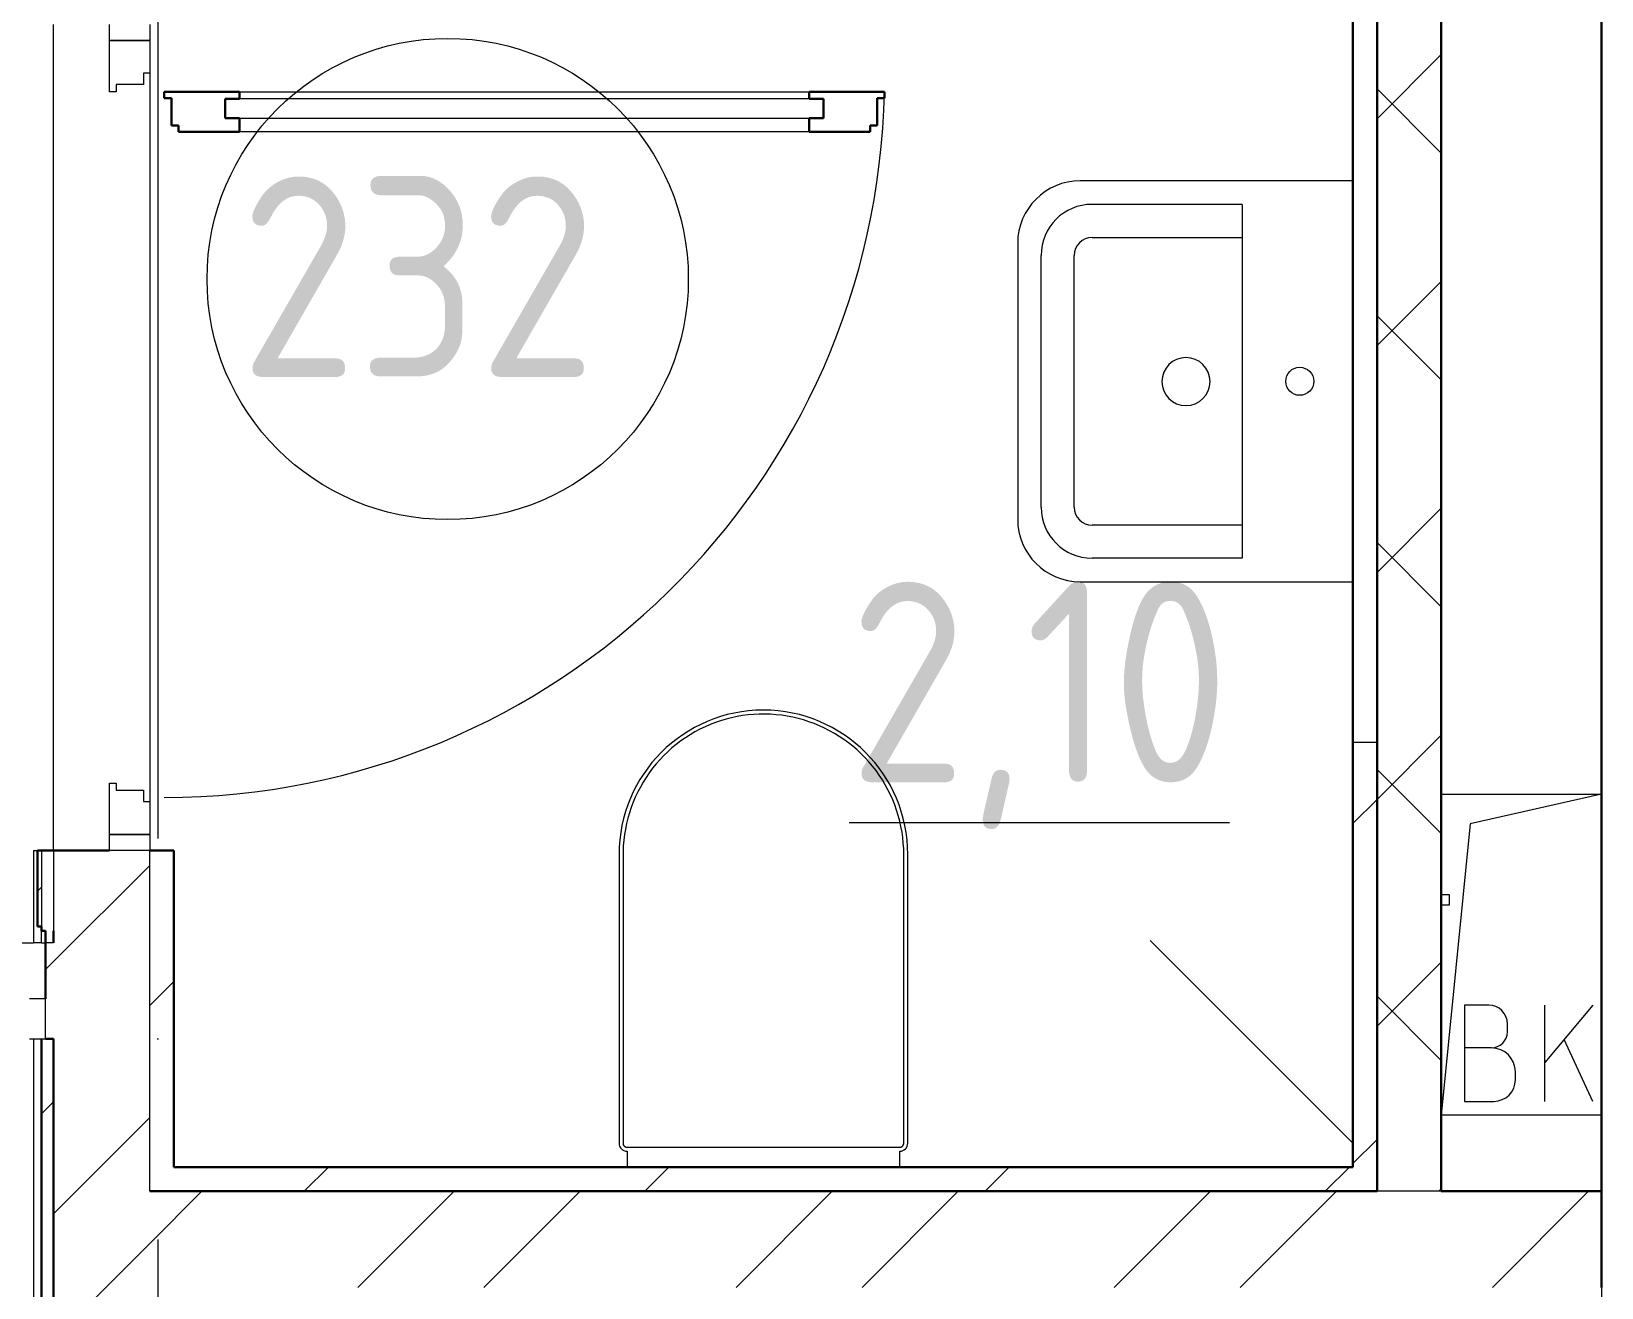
# Model space of a CAD drawing. Header units: millimetres. Extents: x -88595 to 880822, y -1054509 to -148035.
# Drawn here: x 300256 to 302213, y -245562 to -243996 of the extents above; entities that cross this region are included whole.
import ezdxf

# ---------------------------------------------------------------- set-up
doc = ezdxf.new("R2010")
doc.units = ezdxf.units.MM
doc.linetypes.add('ADSK_Линия сетки', pattern=[25, 20, -2.5, 0, -2.5])
for name, color, linetype, lineweight in [('Двери', 7, 'Continuous', 9), ('Марки помещений', 7, 'Continuous', 20), ('Обобщенные модели', 7, 'Continuous', 18), ('Оборудование', 7, 'Continuous', 18), ('Ограждение', 7, 'Continuous', 9), ('Оси', 7, 'Continuous', 9), ('Перекрытие', 7, 'Continuous', 18), ('Сантехника', 7, 'Continuous', 18), ('Стены внутренние', 7, 'Continuous', 18), ('Стены наружные', 7, 'Continuous', 18), ('Стены штриховка', 7, 'Continuous', 9)]:
    doc.layers.add(name, color=color, linetype=linetype, lineweight=lineweight)
doc.layers.add('Двери открывание', color=7, linetype='Continuous', lineweight=9, true_color=0xc0c0c0)
doc.styles.add('GOST Common_2', font='GOST_Common.ttf', dxfattribs={"width": 0.9, "height": 350})

# ---------------------------------------------------------------- blocks, each defined once
blk = doc.blocks.new('2 этаж')
at = {"lineweight": 18}
for p, q in [((331347.5, 682861.5), (331547.5, 682861.5)), ((331547.5, 682861.5), (331383.7, 682824.6)), ((331383.7, 682824.6), (331347.5, 682461.5)), ((331406.7, 682598.7), (331376.7, 682598.7)), ((331376.7, 682598.7), (331376.7, 682478.7)), ((331536.7, 682598.7), (331476.7, 682527.2)), ((331476.7, 682478.7), (331476.7, 682598.7)), ((331430, 682565.4), (331430, 682575.4)), ((331410, 682545.4), (331376.7, 682545.4)), ((331536.7, 682478.7), (331500.7, 682555.9)), ((331440, 682505.4), (331440, 682515.4)), ((331376.7, 682478.7), (331413.3, 682478.7)), ((331547.5, 682461.5), (331347.5, 682461.5))]:
    blk.add_line(p, q, dxfattribs=at)
for centre, radius, start, end in [((331406.7, 682575.4), 23.3, 0, 90), ((331410, 682565.4), 20, 270, 0), ((331410, 682515.4), 30, 0, 90), ((331413.3, 682505.4), 26.7, 270, 0)]:
    blk.add_arc(centre, radius, start, end, dxfattribs=at)
at = {"layer": 'Двери'}
for p, q in [((329687.5, 683801.5), (329687.5, 683821.5)), ((329737.5, 683821.5), (329737.5, 683801.5)), ((329737.5, 683801.5), (329687.5, 683801.5)), ((329687.5, 683801.5), (329737.5, 683801.5)), ((329687.5, 683737.5), (329687.5, 683801.5)), ((329737.5, 683801.5), (329737.5, 683760.5)), ((329729.5, 683760.5), (329729.5, 683746.5)), ((329737.5, 683760.5), (329729.5, 683760.5)), ((329695.5, 683737.5), (329687.5, 683737.5)), ((329695.5, 683746.5), (329695.5, 683737.5)), ((329729.5, 683746.5), (329695.5, 683746.5)), ((329849.5, 683737.5), (330559.5, 683737.5)), ((329831.5, 683728.5), (329831.5, 683704.5)), ((330577.5, 683728.5), (329831.5, 683728.5)), ((330577.5, 683704.5), (330577.5, 683728.5)), ((329831.5, 683704.5), (330577.5, 683704.5)), ((330559.5, 683687.5), (329849.5, 683687.5)), ((329687.5, 682875.5), (329695.5, 682875.5)), ((329687.5, 682811.5), (329687.5, 682875.5)), ((329695.5, 682875.5), (329695.5, 682866.5)), ((329695.5, 682866.5), (329729.5, 682866.5)), ((329729.5, 682866.5), (329729.5, 682852.5)), ((329729.5, 682852.5), (329737.5, 682852.5)), ((329737.5, 682852.5), (329737.5, 682811.5)), ((329687.5, 682811.5), (329737.5, 682811.5)), ((329687.5, 682791.5), (329687.5, 682811.5)), ((329737.5, 682811.5), (329687.5, 682811.5)), ((329737.5, 682811.5), (329737.5, 682791.5)), ((329737.5, 682791.5), (329687.5, 682791.5)), ((329607.5, 682606.5), (329587.5, 682606.5)), ((329607.5, 682556.5), (329607.5, 682606.5)), ((329587.5, 682556.5), (329607.5, 682556.5))]:
    blk.add_line(p, q, dxfattribs=at)
at = {"layer": 'Двери', "lineweight": 30}
for p, q in [((329755.5, 683737.5), (329849.5, 683737.5)), ((329755.5, 683729.5), (329755.5, 683737.5)), ((329849.5, 683728.5), (329849.5, 683737.5)), ((330559.5, 683737.5), (330653.5, 683737.5)), ((330559.5, 683728.5), (330559.5, 683737.5)), ((330653.5, 683737.5), (330653.5, 683729.5)), ((329764.5, 683729.5), (329755.5, 683729.5)), ((329764.5, 683695.5), (329764.5, 683729.5)), ((329831.5, 683728.5), (329849.5, 683728.5)), ((329831.5, 683704.5), (329831.5, 683728.5)), ((330577.5, 683728.5), (330559.5, 683728.5)), ((330577.5, 683704.5), (330577.5, 683728.5)), ((330644.5, 683729.5), (330644.5, 683695.5)), ((330653.5, 683729.5), (330644.5, 683729.5)), ((329849.5, 683704.5), (329831.5, 683704.5)), ((329849.5, 683687.5), (329849.5, 683704.5)), ((330559.5, 683704.5), (330577.5, 683704.5)), ((330559.5, 683687.5), (330559.5, 683704.5)), ((329773.5, 683695.5), (329764.5, 683695.5)), ((329773.5, 683687.5), (329773.5, 683695.5)), ((329849.5, 683687.5), (329773.5, 683687.5)), ((330635.5, 683687.5), (330559.5, 683687.5)), ((330635.5, 683695.5), (330635.5, 683687.5)), ((330644.5, 683695.5), (330635.5, 683695.5))]:
    blk.add_line(p, q, dxfattribs=at)
at = {"layer": 'Двери открывание'}
blk.add_arc((329755.5, 683755.5), 898, 270, 358.8515, dxfattribs=at)
at = {"layer": 'Марки помещений'}
blk.add_circle((330108.9, 683504), 300, dxfattribs=at)
at = {"layer": 'Обобщенные модели'}
for p, q in [((331237.5, 683626.5), (330897.5, 683626.5)), ((331099.5, 683597.1), (330912.3, 683597.1)), ((331099.5, 683597.1), (331099.5, 683155.9)), ((330819.5, 683548.5), (330819.5, 683376.4)), ((330912.3, 683555.8), (331099.5, 683555.8)), ((330848.8, 683219.5), (330848.8, 683533.5)), ((330890.1, 683219.5), (330890.1, 683533.5)), ((330819.5, 683376.4), (330819.5, 683204.5)), ((331099.5, 683197.2), (330912.3, 683197.2)), ((331099.5, 683155.9), (330912.3, 683155.9)), ((330897.5, 683126.5), (331237.5, 683126.5))]:
    blk.add_line(p, q, dxfattribs=at)
blk.add_circle((331171.2, 683376.5), 17.5, dxfattribs=at)
for centre, radius, start, end in [((330897.5, 683548.5), 78, 90, 180), ((330912.3, 683533.5), 63.6, 90, 180), ((330912.3, 683533.5), 22.3, 90, 180), ((331029.3, 683376.1), 30, 90, 270), ((331029.3, 683376.1), 30, 270, 90), ((330912.3, 683219.5), 63.6, 180, 270), ((330912.3, 683219.5), 22.3, 180, 270), ((330897.5, 683204.5), 78, 180, 270)]:
    blk.add_arc(centre, radius, start, end, dxfattribs=at)
at = {"layer": 'Оборудование'}
for p, q in [((331357.8, 682736.1), (331347.5, 682736.1)), ((331347.5, 682723.9), (331357.8, 682723.9)), ((331357.8, 682723.9), (331357.8, 682736.1)), ((331237.5, 682426.5), (330984.7, 682679.3))]:
    blk.add_line(p, q, dxfattribs=at)
at = {"layer": 'Ограждение'}
for p, q in [((329592.5, 682791.5), (329597.5, 682791.5)), ((329592.5, 682791.5), (329592.5, 682676.5)), ((329602.5, 682676.5), (329602.5, 682691.5)), ((329602.5, 682676.5), (329592.5, 682676.5)), ((329592.5, 682556.5), (329592.5, 679751.5))]:
    blk.add_line(p, q, dxfattribs=at)
at = {"layer": 'Оси', "linetype": 'ADSK_Линия сетки', "ltscale": 100}
for p, q in [((329747.5, 697307.1), (329747.5, 631330.4)), ((331547.5, 697307.1), (331547.5, 631330.4))]:
    blk.add_line(p, q, dxfattribs=at)
at = {"layer": 'Перекрытие', "color": 49, "ltscale": 100, "true_color": 0x464646}
for p, q in [((331347.5, 682861.5), (331547.5, 682861.5)), ((331547.5, 682461.5), (331347.5, 682461.5))]:
    blk.add_line(p, q, dxfattribs=at)
at = {"layer": 'Сантехника'}
for p, q in [((330322.5, 682786.5), (330322.5, 682426.5)), ((330327.5, 682786.5), (330327.5, 682426.5)), ((330677.5, 682426.5), (330677.5, 682786.5)), ((330682.5, 682426.5), (330682.5, 682786.5)), ((330332.5, 682421.5), (330672.5, 682421.5)), ((330332.5, 682416.5), (330332.5, 682396.5)), ((330672.5, 682396.5), (330672.5, 682416.5))]:
    blk.add_line(p, q, dxfattribs=at)
at = {"layer": 'Сантехника', "flags": 128}
for points in [[(330677.5, 682786.5), (330677.4, 682793.5), (330676.9, 682800.5), (330676.2, 682807.5), (330675.3, 682814.4), (330674, 682821.3), (330672.5, 682828.1), (330670.7, 682834.9), (330668.6, 682841.6), (330666.3, 682848.2), (330663.7, 682854.7), (330660.8, 682861), (330657.7, 682867.3), (330654.4, 682873.5), (330650.8, 682879.5), (330646.9, 682885.3), (330642.9, 682891), (330638.6, 682896.5), (330634.1, 682901.9), (330629.3, 682907.1), (330624.4, 682912), (330619.3, 682916.8), (330614, 682921.4), (330608.5, 682925.7), (330602.9, 682929.9), (330597.1, 682933.8), (330591.1, 682937.4), (330585, 682940.8), (330578.7, 682944), (330572.4, 682946.9), (330565.9, 682949.6), (330559.3, 682952), (330552.7, 682954.2), (330545.9, 682956), (330539.1, 682957.6), (330532.2, 682959), (330525.3, 682960), (330518.4, 682960.8), (330511.4, 682961.3), (330504.4, 682961.5), (330497.4, 682961.4), (330490.4, 682961.1), (330483.4, 682960.5), (330476.5, 682959.6), (330469.6, 682958.4), (330462.7, 682956.9), (330456, 682955.2), (330449.2, 682953.2), (330442.6, 682950.9), (330436.1, 682948.4), (330429.7, 682945.6), (330423.4, 682942.6), (330417.2, 682939.3), (330411.1, 682935.8), (330405.3, 682932), (330399.5, 682928), (330393.9, 682923.8), (330388.5, 682919.3), (330383.3, 682914.6), (330378.3, 682909.8), (330373.5, 682904.7), (330368.8, 682899.5), (330364.4, 682894), (330360.2, 682888.4), (330356.3, 682882.6), (330352.5, 682876.7), (330349.1, 682870.6), (330345.8, 682864.4), (330342.8, 682858.1), (330340.1, 682851.7), (330337.6, 682845.1), (330335.4, 682838.5), (330333.5, 682831.8), (330331.8, 682825), (330330.4, 682818.1), (330329.3, 682811.2), (330328.4, 682804.3), (330327.8, 682797.3), (330327.5, 682790.3), (330327.5, 682786.5)], [(330327.5, 682426.5), (330327.5, 682426.3), (330327.5, 682426.1), (330327.5, 682425.9), (330327.6, 682425.7), (330327.6, 682425.5), (330327.6, 682425.3), (330327.7, 682425.1), (330327.8, 682424.9), (330327.8, 682424.7), (330327.9, 682424.6), (330328, 682424.4), (330328.1, 682424.2), (330328.2, 682424), (330328.3, 682423.9), (330328.4, 682423.7), (330328.5, 682423.5), (330328.6, 682423.4), (330328.7, 682423.2), (330328.9, 682423.1), (330329, 682422.9), (330329.2, 682422.8), (330329.3, 682422.7), (330329.5, 682422.5), (330329.6, 682422.4), (330329.8, 682422.3), (330330, 682422.2), (330330.1, 682422.1), (330330.3, 682422), (330330.5, 682421.9), (330330.7, 682421.8), (330330.9, 682421.8), (330331.1, 682421.7), (330331.3, 682421.7), (330331.5, 682421.6), (330331.7, 682421.6), (330331.8, 682421.5), (330332, 682421.5), (330332.2, 682421.5), (330332.4, 682421.5), (330332.5, 682421.5)], [(330672.5, 682421.5), (330672.7, 682421.5), (330672.9, 682421.5), (330673.1, 682421.5), (330673.3, 682421.6), (330673.5, 682421.6), (330673.7, 682421.6), (330673.9, 682421.7), (330674.1, 682421.8), (330674.3, 682421.8), (330674.4, 682421.9), (330674.6, 682422), (330674.8, 682422.1), (330675, 682422.2), (330675.2, 682422.3), (330675.3, 682422.4), (330675.5, 682422.5), (330675.6, 682422.6), (330675.8, 682422.7), (330675.9, 682422.9), (330676.1, 682423), (330676.2, 682423.2), (330676.4, 682423.3), (330676.5, 682423.5), (330676.6, 682423.6), (330676.7, 682423.8), (330676.8, 682424), (330676.9, 682424.1), (330677, 682424.3), (330677.1, 682424.5), (330677.2, 682424.7), (330677.2, 682424.9), (330677.3, 682425.1), (330677.3, 682425.3), (330677.4, 682425.5), (330677.4, 682425.7), (330677.5, 682425.9), (330677.5, 682426.1), (330677.5, 682426.3), (330677.5, 682426.5), (330677.5, 682426.5)]]:
    blk.add_lwpolyline(points, dxfattribs=at)
at = {"layer": 'Сантехника'}
for centre, radius, start, end in [((330502.5, 682786.5), 180, 0, 180), ((330502.5, 682786.5), 175, 179.0922, 180), ((330502.5, 682786.5), 175, 179.0922, 180), ((330502.5, 682786.5), 175, 0, 0.9078), ((330502.5, 682786.5), 175, 0, 0.9078), ((330332.5, 682426.5), 10, 180, 270), ((330332.5, 682426.5), 5, 180, 210), ((330332.5, 682426.5), 5, 180, 210), ((330332.5, 682426.5), 5, 195, 210), ((330672.5, 682426.5), 10, 270, 0), ((330672.5, 682426.5), 5, 330, 0), ((330672.5, 682426.5), 5, 330, 0), ((330672.5, 682426.5), 5, 330, 345), ((330332.5, 682426.5), 5, 240, 270), ((330332.5, 682426.5), 5, 240, 270), ((330332.5, 682426.5), 5, 240, 270), ((330672.5, 682426.5), 5, 270, 300), ((330672.5, 682426.5), 5, 270, 300), ((330672.5, 682426.5), 5, 270, 300)]:
    blk.add_arc(centre, radius, start, end, dxfattribs=at)
at = {"layer": 'Стены внутренние', "lineweight": 30}
blk.add_line((331547.5, 682366.5), (331547.5, 683856.5), dxfattribs=at)
at = {"layer": 'Стены наружные', "lineweight": 30}
for p, q in [((331267.5, 682366.5), (331267.5, 683856.5)), ((331347.5, 683856.5), (331347.5, 682366.5)), ((331237.5, 682396.5), (331237.5, 683826.5)), ((329597.5, 682791.5), (329687.5, 682791.5)), ((329597.5, 682791.5), (329597.5, 682696.5)), ((329767.5, 682791.5), (329737.5, 682791.5)), ((329767.5, 682396.5), (329767.5, 682791.5)), ((329597.5, 682696.5), (329602.5, 682696.5)), ((329602.5, 682696.5), (329602.5, 682691.5)), ((329602.5, 682691.5), (329607.5, 682691.5)), ((329607.5, 682691.5), (329607.5, 682606.5)), ((329617.5, 682676.5), (329617.5, 682691.5)), ((329602.5, 679761.5), (329602.5, 682556.5)), ((329617.5, 682556.5), (329607.5, 682556.5)), ((329617.5, 682556.5), (329617.5, 679776.5)), ((329767.5, 682396.5), (331237.5, 682396.5)), ((329737.5, 682366.5), (331267.5, 682366.5)), ((331347.5, 682366.5), (331547.5, 682366.5)), ((331547.5, 682366.5), (331547.5, 682246.5))]:
    blk.add_line(p, q, dxfattribs=at)
at = {"layer": 'Стены наружные'}
for p, q in [((329617.5, 682791.5), (329617.5, 683821.5)), ((329737.5, 683760.5), (329737.5, 682852.5)), ((328577.5, 682676.5), (329592.5, 682676.5)), ((329602.5, 682676.5), (329607.5, 682676.5))]:
    blk.add_line(p, q, dxfattribs=at)
at = {"layer": 'Стены наружные', "linetype": 'Continuous', "lineweight": 9}
for p, q in [((331267.5, 683703.8), (331347.5, 683783.8)), ((331347.5, 683661.1), (331267.5, 683741.1)), ((331267.5, 683420.9), (331347.5, 683500.9)), ((331347.5, 683378.3), (331267.5, 683458.3)), ((331267.5, 683138.1), (331347.5, 683218.1)), ((331347.5, 683095.4), (331267.5, 683175.4)), ((331267.5, 682855.2), (331347.5, 682935.2)), ((331347.5, 682812.6), (331267.5, 682892.6)), ((331237.5, 682825.2), (331267.5, 682855.2)), ((329617.5, 682652.9), (329737.5, 682772.9)), ((329597.5, 682740.9), (329602.5, 682745.9)), ((329607.5, 682642.9), (329617.5, 682652.9)), ((331267.5, 682572.4), (331347.5, 682652.4)), ((329737.5, 682598), (329767.5, 682628)), ((331347.5, 682529.7), (331267.5, 682609.7)), ((329602.5, 682463), (329617.5, 682478)), ((329617.5, 682338.6), (329737.5, 682458.6)), ((331237.5, 682401), (331267.5, 682431)), ((329930.2, 682366.5), (329960.2, 682396.5)), ((330354.5, 682366.5), (330384.5, 682396.5)), ((330778.8, 682366.5), (330808.8, 682396.5)), ((331203, 682366.5), (331233, 682396.5)), ((329737.5, 682301.4), (329802.6, 682366.5)), ((329996.9, 682246.5), (330116.9, 682366.5)), ((330154.1, 682246.5), (330274.1, 682366.5)), ((330468.4, 682246.5), (330588.4, 682366.5)), ((330625.5, 682246.5), (330745.5, 682366.5)), ((330939.8, 682246.5), (331059.8, 682366.5)), ((331097, 682246.5), (331217, 682366.5)), ((331344.5, 682366.5), (331347.5, 682369.6)), ((331411.3, 682246.5), (331531.3, 682366.5)), ((329682.6, 682246.5), (329737.5, 682301.4)), ((329617.5, 682181.4), (329682.6, 682246.5))]:
    blk.add_line(p, q, dxfattribs=at)
at = {"layer": 'Стены штриховка'}
for p, q in [((331237.5, 682926.5), (331267.5, 682926.5)), ((329602.5, 682791.5), (329602.5, 682696.5)), ((329617.5, 682791.5), (329617.5, 682691.5)), ((329737.5, 682366.5), (329737.5, 682791.5)), ((329617.5, 682676.5), (329607.5, 682676.5)), ((331347.5, 682366.5), (331267.5, 682366.5))]:
    blk.add_line(p, q, dxfattribs=at)
at = {"layer": 'Марки помещений', "style": 'GOST Common_2', "width": 0.9}
for s, p in [('232', (329850.1, 683381.8)), ('%%U2,10', (330609.4, 682876.5))]:
    blk.add_text(s, height=250, dxfattribs=at).set_placement(p)

msp = doc.modelspace()

# ---------------------------------------------------------------- block references
at = {"layer": 'Оборудование', "color": 5, "true_color": 0x0000ff}
msp.add_blockref('2 этаж', (-29334.2, -927808.4), dxfattribs=at)

doc.saveas('drawing.dxf')
